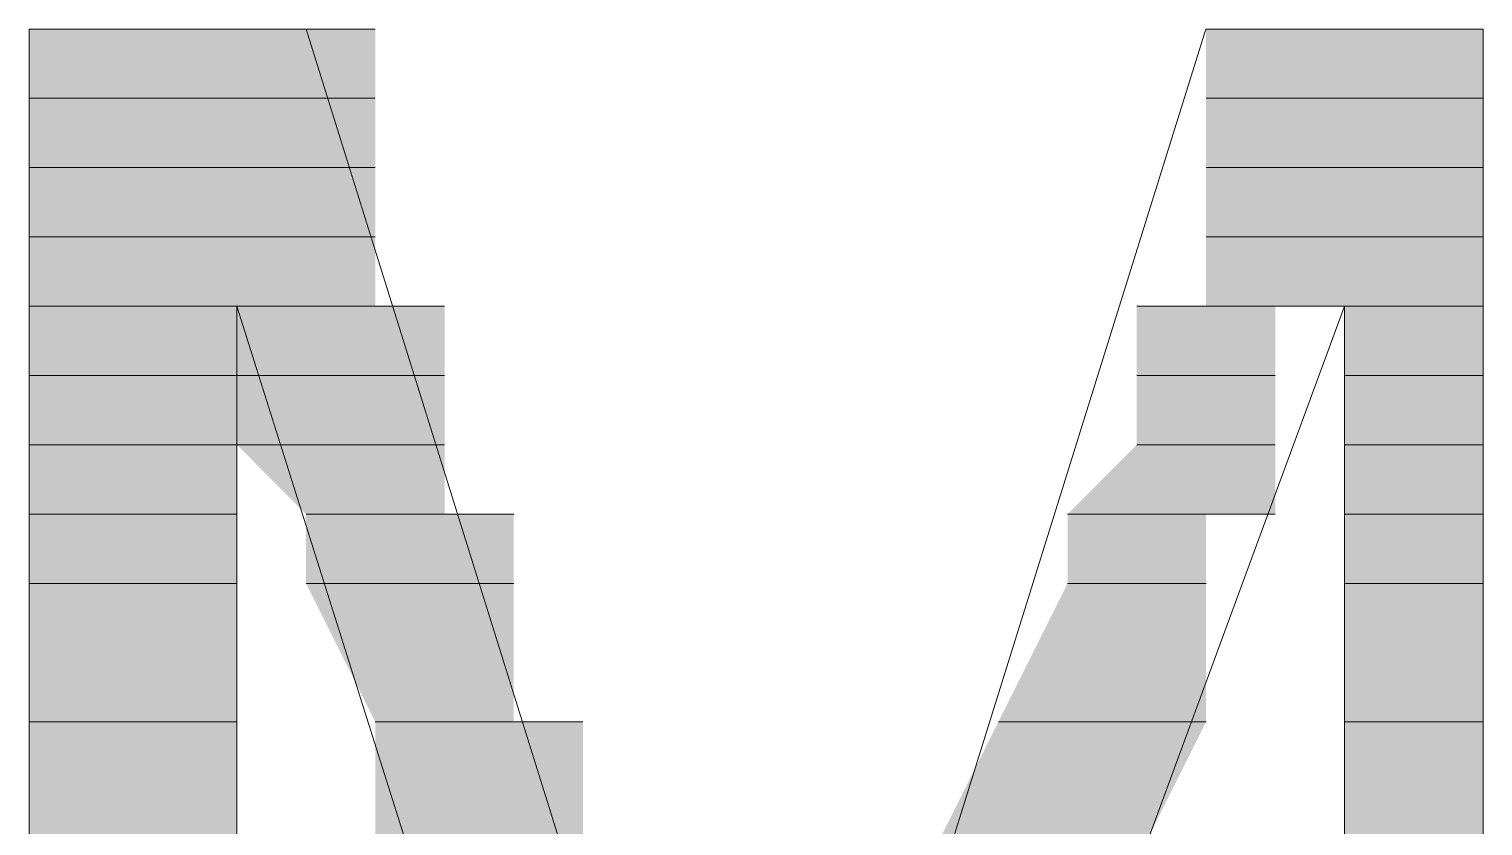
# Model space of a CAD drawing. Header units: millimetres. Extents: x 41 to 1635, y 11 to 1528.
# Drawn here: x 974.741 to 975.93, y 1109.951 to 1110.602 of the extents above; entities that cross this region are included whole.
import ezdxf

# ---------------------------------------------------------------- set-up
doc = ezdxf.new("R2010")
doc.units = ezdxf.units.MM
doc.header["$LTSCALE"] = 8
for name, color, linetype in [('Layer1', 3, 'CONTINUOUS'), ('PDF_Geometry', 7, 'CONTINUOUS'), ('PDF_Solid Fills', 7, 'CONTINUOUS')]:
    doc.layers.add(name, color=color, linetype=linetype)

# ---------------------------------------------------------------- blocks, each defined once
blk = doc.blocks.new('28SS211R')
at = {"layer": 'PDF_Geometry', "lineweight": 9}
for points in [[(22.1573, -87.6815), (22.3839, -87.6815)], [(22.1573, -87.6815), (22.3839, -87.6815)], [(22.1573, -87.6815), (22.3839, -87.6815)], [(22.1573, -87.6815), (22.3839, -87.6815)], [(22.1573, -87.6815), (22.3839, -87.6815)], [(22.1573, -87.6815), (22.4405, -87.6815)], [(22.1573, -87.6815), (22.4405, -87.6815)], [(23.1204, -87.6815), (23.347, -87.6815)], [(23.1204, -87.6815), (23.347, -87.6815)], [(23.1204, -87.6815), (23.347, -87.6815)], [(23.1204, -87.6815), (23.347, -87.6815)], [(23.1204, -87.6815), (23.347, -87.6815)], [(23.1204, -87.6815), (23.347, -87.6815)], [(23.1204, -87.6815), (23.347, -87.6815)], [(22.1573, -87.7381), (22.4405, -87.7381)], [(22.1573, -87.7381), (22.4405, -87.7381)], [(22.1573, -87.7381), (22.4405, -87.7381)], [(22.1573, -87.7381), (22.4405, -87.7381)], [(22.1573, -87.7381), (22.4405, -87.7381)], [(22.1573, -87.7381), (22.4405, -87.7381)], [(22.1573, -87.7381), (22.4405, -87.7381)], [(22.1573, -87.7381), (22.4405, -87.7381)], [(23.1204, -87.7381), (23.347, -87.7381)], [(23.1204, -87.7381), (23.347, -87.7381)], [(23.1204, -87.7381), (23.347, -87.7381)], [(23.1204, -87.7381), (23.347, -87.7381)], [(23.1204, -87.7381), (23.347, -87.7381)], [(23.1204, -87.7381), (23.347, -87.7381)], [(23.1204, -87.7381), (23.347, -87.7381)], [(23.1204, -87.7381), (23.347, -87.7381)], [(22.1573, -87.7948), (22.4405, -87.7948)], [(22.1573, -87.7948), (22.4405, -87.7948)], [(22.1573, -87.7948), (22.4405, -87.7948)], [(22.1573, -87.7948), (22.4405, -87.7948)], [(22.1573, -87.7948), (22.4405, -87.7948)], [(22.1573, -87.7948), (22.4405, -87.7948)], [(22.1573, -87.7948), (22.4405, -87.7948)], [(22.1573, -87.7948), (22.4405, -87.7948)], [(22.1573, -87.7948), (22.4405, -87.7948)], [(22.1573, -87.7948), (22.4405, -87.7948)], [(22.1573, -87.7948), (22.4405, -87.7948)], [(22.1573, -87.7948), (22.4405, -87.7948)], [(22.1573, -87.7948), (22.4405, -87.7948)], [(22.1573, -87.7948), (22.4405, -87.7948)], [(23.1204, -87.7948), (23.347, -87.7948)], [(23.1204, -87.7948), (23.347, -87.7948)], [(23.1204, -87.7948), (23.347, -87.7948)], [(23.1204, -87.7948), (23.347, -87.7948)], [(23.1204, -87.7948), (23.347, -87.7948)], [(23.1204, -87.7948), (23.347, -87.7948)], [(23.1204, -87.7948), (23.347, -87.7948)], [(23.1204, -87.7948), (23.347, -87.7948)], [(23.1204, -87.7948), (23.347, -87.7948)], [(23.1204, -87.7948), (23.347, -87.7948)], [(23.1204, -87.7948), (23.347, -87.7948)], [(23.1204, -87.7948), (23.347, -87.7948)], [(23.1204, -87.7948), (23.347, -87.7948)], [(23.1204, -87.7948), (23.347, -87.7948)], [(22.1573, -87.8514), (22.4405, -87.8514)], [(22.1573, -87.8514), (22.4405, -87.8514)], [(22.1573, -87.8514), (22.4405, -87.8514)], [(22.1573, -87.8514), (22.4405, -87.8514)], [(22.1573, -87.8514), (22.4405, -87.8514)], [(22.1573, -87.8514), (22.4405, -87.8514)], [(22.1573, -87.8514), (22.4405, -87.8514)], [(22.1573, -87.8514), (22.4405, -87.8514)], [(22.1573, -87.8514), (22.4405, -87.8514)], [(22.1573, -87.8514), (22.4405, -87.8514)], [(22.1573, -87.8514), (22.4405, -87.8514)], [(22.1573, -87.8514), (22.4405, -87.8514)], [(22.1573, -87.8514), (22.4405, -87.8514)], [(22.1573, -87.8514), (22.4405, -87.8514)], [(22.1573, -87.8514), (22.4405, -87.8514)], [(22.1573, -87.8514), (22.4405, -87.8514)], [(22.1573, -87.8514), (22.4405, -87.8514)], [(22.1573, -87.8514), (22.4405, -87.8514)], [(23.1204, -87.8514), (23.347, -87.8514)], [(23.1204, -87.8514), (23.347, -87.8514)], [(23.1204, -87.8514), (23.347, -87.8514)], [(23.1204, -87.8514), (23.347, -87.8514)], [(23.1204, -87.8514), (23.347, -87.8514)], [(23.1204, -87.8514), (23.347, -87.8514)], [(23.1204, -87.8514), (23.347, -87.8514)], [(23.1204, -87.8514), (23.347, -87.8514)], [(23.1204, -87.8514), (23.347, -87.8514)], [(23.1204, -87.8514), (23.347, -87.8514)], [(23.1204, -87.8514), (23.347, -87.8514)], [(23.1204, -87.8514), (23.347, -87.8514)], [(23.1204, -87.8514), (23.347, -87.8514)], [(23.1204, -87.8514), (23.347, -87.8514)], [(23.1204, -87.8514), (23.347, -87.8514)], [(23.1204, -87.8514), (23.347, -87.8514)], [(23.1204, -87.8514), (23.347, -87.8514)], [(23.1204, -87.8514), (23.347, -87.8514)], [(22.1573, -87.9081), (22.4405, -87.9081)], [(22.1573, -87.9081), (22.4405, -87.9081)], [(22.1573, -87.9081), (22.3272, -87.9081)], [(22.1573, -87.9081), (22.3272, -87.9081)], [(22.1573, -87.9081), (22.3272, -87.9081)], [(22.1573, -87.9081), (22.3272, -87.9081)], [(22.1573, -87.9081), (22.3272, -87.9081)], [(22.1573, -87.9081), (22.3272, -87.9081)], [(22.1573, -87.9081), (22.3272, -87.9081)], [(22.1573, -87.9081), (22.3272, -87.9081)], [(22.1573, -87.9081), (22.3272, -87.9081)], [(22.1573, -87.9081), (22.3272, -87.9081)], [(22.1573, -87.9081), (22.3272, -87.9081)], [(22.1573, -87.9081), (22.3272, -87.9081)], [(22.1573, -87.9081), (22.3272, -87.9081)], [(22.1573, -87.9081), (22.3272, -87.9081)], [(22.1573, -87.9081), (22.3272, -87.9081)], [(22.1573, -87.9081), (22.3272, -87.9081)], [(22.1573, -87.9081), (22.3272, -87.9081)], [(22.1573, -87.9081), (22.3272, -87.9081)], [(22.1573, -87.9081), (22.3272, -87.9081)], [(22.1573, -87.9081), (22.3272, -87.9081)], [(22.3272, -87.9081), (22.4405, -87.9081)], [(22.3272, -87.9081), (22.4405, -87.9081)], [(22.3272, -87.9081), (22.4405, -87.9081)], [(22.3272, -87.9081), (22.4405, -87.9081)], [(22.3272, -87.9081), (22.4405, -87.9081)], [(22.3272, -87.9081), (22.4405, -87.9081)], [(22.3272, -87.9081), (22.4405, -87.9081)], [(22.3272, -87.9081), (22.4405, -87.9081)], [(22.3272, -87.9081), (22.4405, -87.9081)], [(22.3272, -87.9081), (22.4405, -87.9081)], [(22.3272, -87.9081), (22.4405, -87.9081)], [(22.3272, -87.9081), (22.4405, -87.9081)], [(22.3272, -87.9081), (22.4405, -87.9081)], [(22.3272, -87.9081), (22.4405, -87.9081)], [(22.3272, -87.9081), (22.4405, -87.9081)], [(22.3272, -87.9081), (22.4405, -87.9081)], [(22.3272, -87.9081), (22.4405, -87.9081)], [(22.3272, -87.9081), (22.4405, -87.9081)], [(22.3272, -87.9081), (22.4972, -87.9081)], [(22.3272, -87.9081), (22.4972, -87.9081)], [(23.1204, -87.9081), (23.0637, -87.9081), (23.347, -87.9081)], [(23.0637, -87.9081), (23.347, -87.9081)], [(23.0637, -87.9081), (23.347, -87.9081)], [(23.0637, -87.9081), (23.177, -87.9081)], [(23.0637, -87.9081), (23.2337, -87.9081), (23.177, -87.9081)], [(23.0637, -87.9081), (23.177, -87.9081)], [(23.0637, -87.9081), (23.177, -87.9081)], [(23.0637, -87.9081), (23.177, -87.9081)], [(23.0637, -87.9081), (23.177, -87.9081)], [(23.0637, -87.9081), (23.177, -87.9081)], [(23.0637, -87.9081), (23.177, -87.9081)], [(23.0637, -87.9081), (23.177, -87.9081)], [(23.0637, -87.9081), (23.177, -87.9081)], [(23.0637, -87.9081), (23.177, -87.9081)], [(23.0637, -87.9081), (23.177, -87.9081)], [(23.1204, -87.9081), (23.347, -87.9081)], [(23.1204, -87.9081), (23.347, -87.9081)], [(23.1204, -87.9081), (23.347, -87.9081)], [(23.1204, -87.9081), (23.347, -87.9081)], [(23.1204, -87.9081), (23.347, -87.9081)], [(23.1204, -87.9081), (23.347, -87.9081)], [(23.1204, -87.9081), (23.347, -87.9081)], [(23.2337, -87.9081), (23.347, -87.9081)], [(23.2337, -87.9081), (23.347, -87.9081)], [(23.2337, -87.9081), (23.347, -87.9081)], [(23.2337, -87.9081), (23.347, -87.9081)], [(23.2337, -87.9081), (23.347, -87.9081)], [(23.2337, -87.9081), (23.347, -87.9081)], [(23.2337, -87.9081), (23.347, -87.9081)], [(23.2337, -87.9081), (23.347, -87.9081)], [(23.2337, -87.9081), (23.347, -87.9081)], [(23.2337, -87.9081), (23.347, -87.9081)], [(23.2337, -87.9081), (23.347, -87.9081)], [(23.2337, -87.9081), (23.347, -87.9081)], [(22.1573, -87.9648), (22.3272, -87.9648)], [(22.1573, -87.9648), (22.3272, -87.9648)], [(22.1573, -87.9648), (22.3272, -87.9648)], [(22.1573, -87.9648), (22.3272, -87.9648)], [(22.1573, -87.9648), (22.3272, -87.9648)], [(22.1573, -87.9648), (22.3272, -87.9648)], [(22.1573, -87.9648), (22.3272, -87.9648)], [(22.1573, -87.9648), (22.3272, -87.9648)], [(22.1573, -87.9648), (22.3272, -87.9648)], [(22.1573, -87.9648), (22.3272, -87.9648)], [(22.1573, -87.9648), (22.3272, -87.9648)], [(22.1573, -87.9648), (22.3272, -87.9648)], [(22.3272, -87.9648), (22.4972, -87.9648)], [(22.3272, -87.9648), (22.4972, -87.9648)], [(22.3272, -87.9648), (22.4972, -87.9648)], [(22.3272, -87.9648), (22.4972, -87.9648)], [(22.3272, -87.9648), (22.4972, -87.9648)], [(22.3272, -87.9648), (22.4972, -87.9648)], [(22.3272, -87.9648), (22.4972, -87.9648)], [(22.3272, -87.9648), (22.4972, -87.9648)], [(22.3272, -87.9648), (22.4972, -87.9648)], [(22.3272, -87.9648), (22.4972, -87.9648)], [(22.3272, -87.9648), (22.4972, -87.9648)], [(22.3272, -87.9648), (22.4972, -87.9648)], [(23.0637, -87.9648), (23.177, -87.9648)], [(23.0637, -87.9648), (23.177, -87.9648)], [(23.0637, -87.9648), (23.177, -87.9648)], [(23.0637, -87.9648), (23.177, -87.9648)], [(23.0637, -87.9648), (23.177, -87.9648)], [(23.0637, -87.9648), (23.177, -87.9648)], [(23.0637, -87.9648), (23.177, -87.9648)], [(23.0637, -87.9648), (23.177, -87.9648)], [(23.0637, -87.9648), (23.177, -87.9648)], [(23.0637, -87.9648), (23.177, -87.9648)], [(23.0637, -87.9648), (23.177, -87.9648)], [(23.0637, -87.9648), (23.177, -87.9648)], [(23.2337, -87.9648), (23.347, -87.9648)], [(23.2337, -87.9648), (23.347, -87.9648)], [(23.2337, -87.9648), (23.347, -87.9648)], [(23.2337, -87.9648), (23.347, -87.9648)], [(23.2337, -87.9648), (23.347, -87.9648)], [(23.2337, -87.9648), (23.347, -87.9648)], [(23.2337, -87.9648), (23.347, -87.9648)], [(23.2337, -87.9648), (23.347, -87.9648)], [(23.2337, -87.9648), (23.347, -87.9648)], [(23.2337, -87.9648), (23.347, -87.9648)], [(23.2337, -87.9648), (23.347, -87.9648)], [(23.2337, -87.9648), (23.347, -87.9648)], [(22.1573, -88.0214), (22.3272, -88.0214)], [(22.1573, -88.0214), (22.3272, -88.0214)], [(22.1573, -88.0214), (22.3272, -88.0214)], [(22.1573, -88.0214), (22.3272, -88.0214)], [(22.1573, -88.0214), (22.3272, -88.0214)], [(22.1573, -88.0214), (22.3272, -88.0214)], [(22.1573, -88.0214), (22.3272, -88.0214)], [(22.1573, -88.0214), (22.3272, -88.0214)], [(22.1573, -88.0214), (22.3272, -88.0214)], [(22.1573, -88.0214), (22.3272, -88.0214)], [(22.3272, -88.0214), (22.4972, -88.0214)], [(22.3272, -88.0214), (22.4972, -88.0214)], [(22.3272, -88.0214), (22.4972, -88.0214)], [(22.3272, -88.0214), (22.4972, -88.0214)], [(22.3272, -88.0214), (22.4972, -88.0214)], [(22.3272, -88.0214), (22.4972, -88.0214)], [(22.3272, -88.0214), (22.4972, -88.0214)], [(22.3272, -88.0214), (22.4972, -88.0214)], [(22.3272, -88.0214), (22.4972, -88.0214)], [(22.3272, -88.0214), (22.4972, -88.0214)], [(23.0637, -88.0214), (23.177, -88.0214)], [(23.0637, -88.0214), (23.177, -88.0214)], [(23.0637, -88.0214), (23.177, -88.0214)], [(23.0637, -88.0214), (23.177, -88.0214)], [(23.0637, -88.0214), (23.177, -88.0214)], [(23.0637, -88.0214), (23.177, -88.0214)], [(23.0637, -88.0214), (23.177, -88.0214)], [(23.0637, -88.0214), (23.177, -88.0214)], [(23.0637, -88.0214), (23.177, -88.0214)], [(23.0637, -88.0214), (23.177, -88.0214)], [(23.2337, -88.0214), (23.347, -88.0214)], [(23.2337, -88.0214), (23.347, -88.0214)], [(23.2337, -88.0214), (23.347, -88.0214)], [(23.2337, -88.0214), (23.347, -88.0214)], [(23.2337, -88.0214), (23.347, -88.0214)], [(23.2337, -88.0214), (23.347, -88.0214)], [(23.2337, -88.0214), (23.347, -88.0214)], [(23.2337, -88.0214), (23.347, -88.0214)], [(23.2337, -88.0214), (23.347, -88.0214)], [(23.2337, -88.0214), (23.347, -88.0214)], [(22.1573, -88.0781), (22.3272, -88.0781)], [(22.1573, -88.0781), (22.3272, -88.0781)], [(22.1573, -88.0781), (22.3272, -88.0781)], [(22.1573, -88.0781), (22.3272, -88.0781)], [(22.1573, -88.0781), (22.3272, -88.0781)], [(22.1573, -88.0781), (22.3272, -88.0781)], [(22.1573, -88.0781), (22.3272, -88.0781)], [(22.1573, -88.0781), (22.3272, -88.0781)], [(22.1573, -88.0781), (22.3272, -88.0781)], [(22.1573, -88.0781), (22.3272, -88.0781)], [(22.1573, -88.0781), (22.3272, -88.0781)], [(22.1573, -88.0781), (22.3272, -88.0781)], [(22.1573, -88.0781), (22.3272, -88.0781)], [(22.1573, -88.0781), (22.3272, -88.0781)], [(22.1573, -88.0781), (22.3272, -88.0781)], [(22.1573, -88.0781), (22.3272, -88.0781)], [(22.1573, -88.0781), (22.3272, -88.0781)], [(22.1573, -88.0781), (22.3272, -88.0781)], [(22.3839, -88.0781), (22.4972, -88.0781)], [(22.3839, -88.0781), (22.4972, -88.0781)], [(22.3839, -88.0781), (22.4972, -88.0781)], [(22.3839, -88.0781), (22.4972, -88.0781)], [(22.3839, -88.0781), (22.4972, -88.0781)], [(22.3839, -88.0781), (22.4972, -88.0781)], [(22.3839, -88.0781), (22.4972, -88.0781)], [(22.3839, -88.0781), (22.4972, -88.0781)], [(22.3839, -88.0781), (22.5538, -88.0781)], [(22.3839, -88.0781), (22.5538, -88.0781)], [(22.3839, -88.0781), (22.5538, -88.0781)], [(22.3839, -88.0781), (22.5538, -88.0781)], [(22.3839, -88.0781), (22.5538, -88.0781)], [(22.3839, -88.0781), (22.5538, -88.0781)], [(22.3839, -88.0781), (22.5538, -88.0781)], [(22.3839, -88.0781), (22.5538, -88.0781)], [(22.3839, -88.0781), (22.5538, -88.0781)], [(22.3839, -88.0781), (22.5538, -88.0781)], [(23.0071, -88.0781), (23.177, -88.0781)], [(23.0071, -88.0781), (23.177, -88.0781)], [(23.0071, -88.0781), (23.177, -88.0781)], [(23.0071, -88.0781), (23.177, -88.0781)], [(23.0071, -88.0781), (23.177, -88.0781)], [(23.0071, -88.0781), (23.177, -88.0781)], [(23.0071, -88.0781), (23.177, -88.0781)], [(23.0071, -88.0781), (23.177, -88.0781)], [(23.0071, -88.0781), (23.177, -88.0781)], [(23.0071, -88.0781), (23.177, -88.0781)], [(23.0071, -88.0781), (23.1204, -88.0781)], [(23.0071, -88.0781), (23.177, -88.0781), (23.1204, -88.0781)], [(23.0071, -88.0781), (23.1204, -88.0781)], [(23.0071, -88.0781), (23.1204, -88.0781)], [(23.0071, -88.0781), (23.1204, -88.0781)], [(23.0071, -88.0781), (23.1204, -88.0781)], [(23.0071, -88.0781), (23.1204, -88.0781)], [(23.0071, -88.0781), (23.1204, -88.0781)], [(23.2337, -88.0781), (23.347, -88.0781)], [(23.2337, -88.0781), (23.347, -88.0781)], [(23.2337, -88.0781), (23.347, -88.0781)], [(23.2337, -88.0781), (23.347, -88.0781)], [(23.2337, -88.0781), (23.347, -88.0781)], [(23.2337, -88.0781), (23.347, -88.0781)], [(23.2337, -88.0781), (23.347, -88.0781)], [(23.2337, -88.0781), (23.347, -88.0781)], [(23.2337, -88.0781), (23.347, -88.0781)], [(23.2337, -88.0781), (23.347, -88.0781)], [(23.2337, -88.0781), (23.347, -88.0781)], [(23.2337, -88.0781), (23.347, -88.0781)], [(23.2337, -88.0781), (23.347, -88.0781)], [(23.2337, -88.0781), (23.347, -88.0781)], [(23.2337, -88.0781), (23.347, -88.0781)], [(23.2337, -88.0781), (23.347, -88.0781)], [(23.2337, -88.0781), (23.347, -88.0781)], [(23.2337, -88.0781), (23.347, -88.0781)], [(22.1573, -88.1347), (22.3272, -88.1347)], [(22.1573, -88.1347), (22.3272, -88.1347)], [(22.1573, -88.1347), (22.3272, -88.1347)], [(22.1573, -88.1347), (22.3272, -88.1347)], [(22.1573, -88.1347), (22.3272, -88.1347)], [(22.1573, -88.1347), (22.3272, -88.1347)], [(22.1573, -88.1347), (22.3272, -88.1347)], [(22.1573, -88.1347), (22.3272, -88.1347)], [(22.1573, -88.1347), (22.3272, -88.1347)], [(22.1573, -88.1347), (22.3272, -88.1347)], [(22.1573, -88.1347), (22.3272, -88.1347)], [(22.1573, -88.1347), (22.3272, -88.1347)], [(22.1573, -88.1347), (22.3272, -88.1347)], [(22.1573, -88.1347), (22.3272, -88.1347)], [(22.3839, -88.1347), (22.5538, -88.1347)], [(22.3839, -88.1347), (22.5538, -88.1347)], [(22.3839, -88.1347), (22.5538, -88.1347)], [(22.3839, -88.1347), (22.5538, -88.1347)], [(22.3839, -88.1347), (22.5538, -88.1347)], [(22.3839, -88.1347), (22.5538, -88.1347)], [(22.3839, -88.1347), (22.5538, -88.1347)], [(22.3839, -88.1347), (22.5538, -88.1347)], [(22.3839, -88.1347), (22.5538, -88.1347)], [(22.3839, -88.1347), (22.5538, -88.1347)], [(22.3839, -88.1347), (22.5538, -88.1347)], [(22.3839, -88.1347), (22.5538, -88.1347)], [(22.3839, -88.1347), (22.5538, -88.1347)], [(22.3839, -88.1347), (22.5538, -88.1347)], [(23.0071, -88.1347), (23.1204, -88.1347)], [(23.0071, -88.1347), (23.1204, -88.1347)], [(23.0071, -88.1347), (23.1204, -88.1347)], [(23.0071, -88.1347), (23.1204, -88.1347)], [(23.0071, -88.1347), (23.1204, -88.1347)], [(23.0071, -88.1347), (23.1204, -88.1347)], [(23.0071, -88.1347), (23.1204, -88.1347)], [(23.0071, -88.1347), (23.1204, -88.1347)], [(23.0071, -88.1347), (23.1204, -88.1347)], [(23.0071, -88.1347), (23.1204, -88.1347)], [(23.0071, -88.1347), (23.1204, -88.1347)], [(23.0071, -88.1347), (23.1204, -88.1347)], [(23.0071, -88.1347), (23.1204, -88.1347)], [(23.0071, -88.1347), (23.1204, -88.1347)], [(23.2337, -88.1347), (23.347, -88.1347)], [(23.2337, -88.1347), (23.347, -88.1347)], [(23.2337, -88.1347), (23.347, -88.1347)], [(23.2337, -88.1347), (23.347, -88.1347)], [(23.2337, -88.1347), (23.347, -88.1347)], [(23.2337, -88.1347), (23.347, -88.1347)], [(23.2337, -88.1347), (23.347, -88.1347)], [(23.2337, -88.1347), (23.347, -88.1347)], [(23.2337, -88.1347), (23.347, -88.1347)], [(23.2337, -88.1347), (23.347, -88.1347)], [(23.2337, -88.1347), (23.347, -88.1347)], [(23.2337, -88.1347), (23.347, -88.1347)], [(23.2337, -88.1347), (23.347, -88.1347)], [(23.2337, -88.1347), (23.347, -88.1347)], [(22.1573, -88.248), (22.3272, -88.248)], [(22.1573, -88.248), (22.3272, -88.248)], [(22.1573, -88.248), (22.3272, -88.248)], [(22.1573, -88.248), (22.3272, -88.248)], [(22.1573, -88.248), (22.3272, -88.248)], [(22.1573, -88.248), (22.3272, -88.248)], [(22.1573, -88.248), (22.3272, -88.248)], [(22.1573, -88.248), (22.3272, -88.248)], [(22.1573, -88.248), (22.3272, -88.248)], [(22.1573, -88.248), (22.3272, -88.248)], [(22.4405, -88.248), (22.5538, -88.248)], [(22.4405, -88.248), (22.5538, -88.248)], [(22.4405, -88.248), (22.5538, -88.248)], [(22.4405, -88.248), (22.5538, -88.248)], [(22.4405, -88.248), (22.5538, -88.248)], [(22.4405, -88.248), (22.5538, -88.248)], [(22.4405, -88.248), (22.6105, -88.248)], [(22.4405, -88.248), (22.6105, -88.248)], [(22.4405, -88.248), (22.6105, -88.248)], [(22.4405, -88.248), (22.6105, -88.248)], [(22.9504, -88.248), (23.1204, -88.248)], [(22.9504, -88.248), (23.1204, -88.248)], [(22.9504, -88.248), (23.1204, -88.248)], [(22.9504, -88.248), (23.1204, -88.248)], [(22.9504, -88.248), (23.1204, -88.248)], [(22.9504, -88.248), (23.1204, -88.248)], [(22.9504, -88.248), (23.1204, -88.248)], [(22.9504, -88.248), (23.1204, -88.248)], [(22.9504, -88.248), (23.1204, -88.248)], [(22.9504, -88.248), (23.1204, -88.248)], [(23.2337, -88.248), (23.347, -88.248)], [(23.2337, -88.248), (23.347, -88.248)], [(23.2337, -88.248), (23.347, -88.248)], [(23.2337, -88.248), (23.347, -88.248)], [(23.2337, -88.248), (23.347, -88.248)], [(23.2337, -88.248), (23.347, -88.248)], [(23.2337, -88.248), (23.347, -88.248)], [(23.2337, -88.248), (23.347, -88.248)], [(23.2337, -88.248), (23.347, -88.248)], [(23.2337, -88.248), (23.347, -88.248)]]:
    blk.add_lwpolyline(points, close=True, dxfattribs=at)
for points in [[(22.3839, -87.6815), (22.1573, -87.6815), (22.1573, -88.9845), (22.3272, -88.9845), (22.3272, -87.9081), (22.6671, -88.9845)], [(22.7805, -88.8145), (22.7238, -88.7012), (22.6672, -88.5879), (22.3839, -87.6815)], [(22.6671, -88.9845), (22.8371, -88.9845), (23.2336, -87.9081), (23.2336, -88.9845), (23.347, -88.9845), (23.347, -87.6815)], [(23.347, -87.6815), (23.1203, -87.6815), (22.8371, -88.588), (22.8371, -88.6446), (22.7804, -88.7579), (22.7804, -88.8146)]]:
    blk.add_lwpolyline(points, dxfattribs=at)
at = {"layer": 'PDF_Solid Fills', "lineweight": 9, "transparency": 33554559}
for points in [[(22.1573, -87.6815), (22.1573, -87.7382), (22.4405, -87.7382)], [(22.1573, -87.6815), (22.4405, -87.6815), (22.4405, -87.7382)], [(23.1204, -87.6815), (23.1204, -87.7382), (23.347, -87.7382)], [(23.1204, -87.6815), (23.347, -87.6815), (23.347, -87.7382)], [(22.1573, -87.7381), (22.1573, -87.7948), (22.4405, -87.7948)], [(22.1573, -87.7381), (22.4405, -87.7381), (22.4405, -87.7948)], [(23.1204, -87.7381), (23.1204, -87.7948), (23.347, -87.7948)], [(23.1204, -87.7381), (23.347, -87.7381), (23.347, -87.7948)], [(22.1573, -87.7948), (22.1573, -87.8515), (22.4405, -87.8515)], [(22.1573, -87.7948), (22.4405, -87.7948), (22.4405, -87.8515)], [(23.1204, -87.7948), (23.1204, -87.8515), (23.347, -87.8515)], [(23.1204, -87.7948), (23.347, -87.7948), (23.347, -87.8515)], [(22.1573, -87.8514), (22.1573, -87.9081), (22.4405, -87.9081)], [(22.1573, -87.8514), (22.4405, -87.8514), (22.4405, -87.9081)], [(23.1204, -87.8514), (23.1204, -87.9081), (23.347, -87.9081)], [(23.1204, -87.8514), (23.347, -87.8514), (23.347, -87.9081)], [(22.1573, -87.9081), (22.1573, -87.9648), (22.3272, -87.9648)], [(22.1573, -87.9081), (22.3272, -87.9081), (22.3272, -87.9648)], [(22.3272, -87.9081), (22.3272, -87.9648), (22.4972, -87.9648)], [(22.3272, -87.9081), (22.4972, -87.9081), (22.4972, -87.9648)], [(23.0637, -87.9081), (23.0637, -87.9648), (23.177, -87.9648)], [(23.0637, -87.9081), (23.177, -87.9081), (23.177, -87.9648)], [(23.2337, -87.9081), (23.2337, -87.9648), (23.347, -87.9648)], [(23.2337, -87.9081), (23.347, -87.9081), (23.347, -87.9648)], [(22.1573, -87.9648), (22.1573, -88.0214), (22.3272, -88.0214)], [(22.1573, -87.9648), (22.3272, -87.9648), (22.3272, -88.0214)], [(22.3272, -87.9648), (22.3272, -88.0214), (22.4972, -88.0214)], [(22.3272, -87.9648), (22.4972, -87.9648), (22.4972, -88.0214)], [(23.0637, -87.9648), (23.0637, -88.0214), (23.177, -88.0214)], [(23.0637, -87.9648), (23.177, -87.9648), (23.177, -88.0214)], [(23.2337, -87.9648), (23.2337, -88.0214), (23.347, -88.0214)], [(23.2337, -87.9648), (23.347, -87.9648), (23.347, -88.0214)], [(22.1573, -88.0214), (22.1573, -88.0781), (22.3272, -88.0781)], [(22.1573, -88.0214), (22.3272, -88.0214), (22.3272, -88.0781)], [(22.3272, -88.0214), (22.3839, -88.0781), (22.4972, -88.0781)], [(22.3272, -88.0214), (22.4972, -88.0214), (22.4972, -88.0781)], [(23.0637, -88.0214), (23.0071, -88.0781), (23.177, -88.0781)], [(23.0637, -88.0214), (23.177, -88.0214), (23.177, -88.0781)], [(23.2337, -88.0214), (23.2337, -88.0781), (23.347, -88.0781)], [(23.2337, -88.0214), (23.347, -88.0214), (23.347, -88.0781)], [(22.1573, -88.0781), (22.1573, -88.1347), (22.3272, -88.1347)], [(22.1573, -88.0781), (22.3272, -88.0781), (22.3272, -88.1347)], [(22.3839, -88.0781), (22.3839, -88.1347), (22.5538, -88.1347)], [(22.3839, -88.0781), (22.5538, -88.0781), (22.5538, -88.1347)], [(23.0071, -88.0781), (23.0071, -88.1347), (23.1204, -88.1347)], [(23.0071, -88.0781), (23.1204, -88.0781), (23.1204, -88.1347)], [(23.2337, -88.0781), (23.2337, -88.1347), (23.347, -88.1347)], [(23.2337, -88.0781), (23.347, -88.0781), (23.347, -88.1347)], [(22.1573, -88.1347), (22.1573, -88.248), (22.3272, -88.248)], [(22.1573, -88.1347), (22.3272, -88.1347), (22.3272, -88.248)], [(22.3839, -88.1347), (22.4405, -88.248), (22.5538, -88.248)], [(22.3839, -88.1347), (22.5538, -88.1347), (22.5538, -88.248)], [(23.0071, -88.1347), (22.9504, -88.248), (23.1204, -88.248)], [(23.0071, -88.1347), (23.1204, -88.1347), (23.1204, -88.248)], [(23.2337, -88.1347), (23.2337, -88.248), (23.347, -88.248)], [(23.2337, -88.1347), (23.347, -88.1347), (23.347, -88.248)], [(22.1573, -88.248), (22.1573, -88.3613), (22.3272, -88.3613)], [(22.1573, -88.248), (22.3272, -88.248), (22.3272, -88.3613)], [(22.4405, -88.248), (22.4405, -88.3613), (22.6105, -88.3613)], [(22.4405, -88.248), (22.6105, -88.248), (22.6105, -88.3613)], [(22.9504, -88.248), (22.8938, -88.3613), (23.0637, -88.3613)], [(22.9504, -88.248), (23.1204, -88.248), (23.0637, -88.3613)], [(23.2337, -88.248), (23.2337, -88.3613), (23.347, -88.3613)], [(23.2337, -88.248), (23.347, -88.248), (23.347, -88.3613)]]:
    blk.add_solid(points, dxfattribs=at)

msp = doc.modelspace()

# ---------------------------------------------------------------- block references
at = {"layer": 'Layer1'}
msp.add_blockref('28SS211R', (952.5833, 1198.284), dxfattribs=at)

doc.saveas('drawing.dxf')
